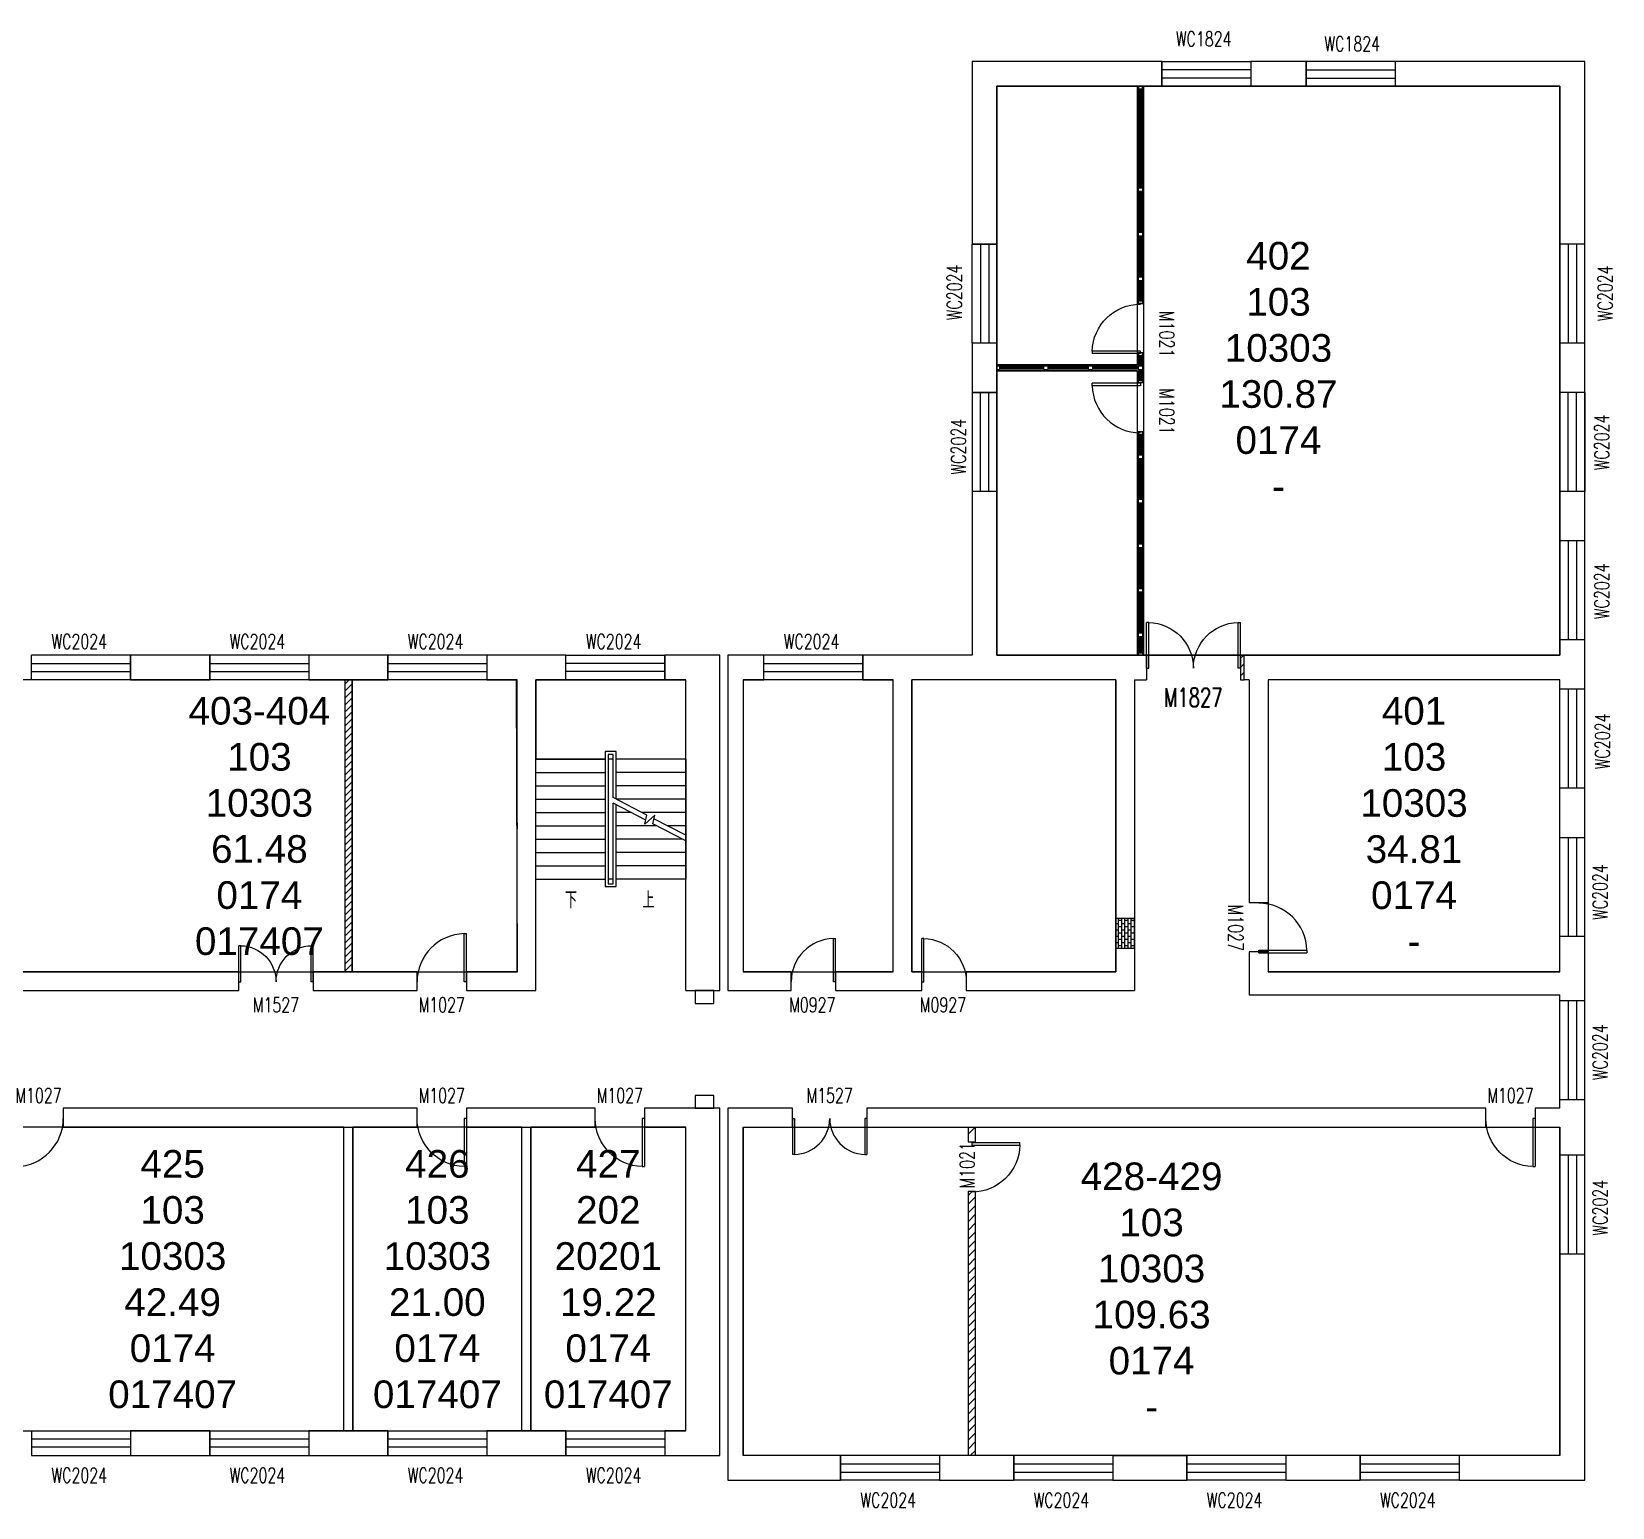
# Model space of a CAD drawing. Header units: millimetres. Extents: x 190226 to 280365, y 237175 to 267009.
# Drawn here: x 248416 to 280365, y 237175 to 267009 of the extents above; entities that cross this region are included whole.
import ezdxf

# ---------------------------------------------------------------- set-up
doc = ezdxf.new("R2010")
doc.units = ezdxf.units.MM
doc.header["$LTSCALE"] = 1000
doc.layers.add('body', color=30, linetype='Continuous', lineweight=15)
for name, color, linetype in [('RM', 4, 'Continuous'), ('RM$', 5, 'Continuous'), ('RM$TXT', 5, 'Continuous')]:
    doc.layers.add(name, color=color, linetype=linetype)
doc.styles.add('_TCH_DIM', font='SIMPLEX', dxfattribs={"bigfont": 'GBCBIG'})
doc.styles.add('_TCH_WINDOW', font='SIMPLEX', dxfattribs={"height": 3.5, "bigfont": 'GBCBIG'})
doc.styles.get("Standard").update_dxf_attribs({"font": 'arial.ttf'})
pattern_1 = [(45, (-10617.27, 25980.93), (-88.388383, 88.388383), [])]

# ---------------------------------------------------------------- blocks, each defined once
blk = doc.blocks.new('$TCHSYS$WIN2D')
for p, q in [((-0.5, 0.5), (0.5, 0.5)), ((-0.5, 0.5), (-0.5, -0.5)), ((0.5, 0.5), (0.5, -0.5)), ((0.5, 0.167), (-0.5, 0.167)), ((0.5, -0.167), (-0.5, -0.167)), ((-0.5, -0.5), (0.5, -0.5))]:
    blk.add_line(p, q)
blk = doc.blocks.new('$DorLib2D$00000001')
for p, q in [((0.45, 0.975), (0.5, 0.975)), ((0.45, 0), (0.45, 0.975)), ((0.5, 0), (0.5, 0.975)), ((0.5, 0), (0.45, 0))]:
    blk.add_line(p, q)
at = {"lineweight": 13}
blk.add_arc((0.475, 0), 0.975, 91.4693, 180, dxfattribs=at)
blk = doc.blocks.new('$DorLib2D$00000002')
for p, q in [((-0.5, 0), (-0.5, 0.4875)), ((-0.475, 0.4875), (-0.5, 0.4875)), ((-0.475, 0), (-0.475, 0.4875)), ((0.475, 0), (0.475, 0.4875)), ((0.475, 0.4875), (0.5, 0.4875)), ((0.5, 0), (0.5, 0.4875)), ((-0.5, 0), (-0.475, 0)), ((0.5, 0), (0.475, 0))]:
    blk.add_line(p, q)
at = {"lineweight": 13}
for centre, start, end in [((-0.4875, 0), 0, 88.53072), ((0.4875, 0), 91.46928, 180)]:
    blk.add_arc(centre, 0.4875, start, end, dxfattribs=at)

msp = doc.modelspace()

# ---------------------------------------------------------------- hatches: boundary and pattern name
at = {"layer": 'body'}
h = msp.add_hatch(dxfattribs=at)
h.set_pattern_fill('普通砖', color=30, scale=50, style=0)
h.set_pattern_definition([(45, (-10617.27, 162142.61), (-88.388383, 88.388383), [])])
h.paths.add_polyline_path([(272926, 254404), (272866, 254404), (272866, 253904), (272926, 253904)])
h = msp.add_hatch(dxfattribs=at)
h.set_pattern_fill('ANSI31', color=30, scale=800, style=0)
h.set_pattern_definition([(45, (-10937.27, 25891.18), (-70.710678, 70.710678), [])])
h.paths.add_polyline_path([(254896, 253904), (254746, 253904), (254746, 248004), (254896, 248004)])
h = msp.add_hatch(dxfattribs=at)
h.set_pattern_fill('AR-B816', color=30, scale=8, angle=90, style=0)
h.set_pattern_definition([(90, (289264.247, 31822.86), (-64, 4e-15), []), (180, (289264.247, 31822.86), (-64, -64), [64, -64])])
h.paths.add_polyline_path([(270326, 248480), (270706, 248480), (270706, 249080), (270326, 249080)])
h = msp.add_hatch(dxfattribs=at)
h.set_pattern_fill('普通砖', color=30, scale=50, style=0)
h.set_pattern_definition(pattern_1)
h.paths.add_polyline_path([(267341, 244864), (267341, 244714), (267491, 244714), (267491, 244864), (267416, 244864)])
h = msp.add_hatch(dxfattribs=at)
h.set_pattern_fill('普通砖', color=30, scale=50, style=0)
h.set_pattern_definition(pattern_1)
h.paths.add_polyline_path([(267491, 238224), (267491, 243564), (267341, 243564), (267341, 238224), (267416, 238224)])

# ---------------------------------------------------------------- linework, layer by layer
at = {"layer": 'body', "color": 30}
for p, q in [((271256, 266404), (267426, 266404)), ((267426, 266404), (267426, 262714)), ((271256, 265904), (271256, 266404)), ((274176, 266404), (273056, 266404)), ((273056, 266404), (273056, 265904)), ((274176, 265904), (274176, 266404)), ((279806, 266404), (275976, 266404)), ((275976, 266404), (275976, 265904)), ((279806, 254214), (279806, 266404)), ((267926, 265904), (271256, 265904)), ((267926, 262714), (267926, 265904)), ((270796, 265854), (270796, 263854)), ((270821, 265854), (270821, 263854)), ((270831, 265854), (270831, 263854)), ((270856, 265854), (270856, 263854)), ((271991, 265904), (271841, 265904)), ((273056, 265904), (274176, 265904)), ((275976, 265904), (279306, 265904)), ((279306, 254404), (279306, 265904)), ((270796, 263774), (270796, 262954)), ((270821, 263774), (270821, 262954)), ((270831, 263774), (270831, 262954)), ((270856, 263774), (270856, 262954)), ((267426, 262714), (267926, 262714)), ((270796, 262874), (270796, 262054)), ((270821, 262874), (270821, 262054)), ((270831, 262874), (270831, 262054)), ((270856, 262874), (270856, 262054)), ((270796, 261974), (270796, 261564)), ((270821, 261974), (270821, 261564)), ((270831, 261974), (270831, 261564)), ((270856, 261974), (270856, 261564)), ((267426, 260714), (267426, 259714)), ((267926, 260714), (267426, 260714)), ((267926, 259714), (267926, 260714)), ((270796, 260464), (270796, 260254)), ((270821, 260464), (270821, 260254)), ((270831, 260464), (270831, 260254)), ((270856, 260464), (270856, 260254)), ((268876, 260244), (267976, 260244)), ((268876, 260219), (267976, 260219)), ((268876, 260209), (267976, 260209)), ((268876, 260184), (267976, 260184)), ((269776, 260244), (268956, 260244)), ((269776, 260219), (268956, 260219)), ((269776, 260209), (268956, 260209)), ((269776, 260184), (268956, 260184)), ((270786, 260244), (269856, 260244)), ((270786, 260219), (269856, 260219)), ((270786, 260209), (269856, 260209)), ((270786, 260184), (269856, 260184)), ((270796, 260174), (270796, 259964)), ((270821, 260174), (270821, 259964)), ((270831, 260174), (270831, 259964)), ((270856, 260174), (270856, 259964)), ((267426, 259714), (267926, 259714)), ((270796, 258866), (270796, 258454)), ((270821, 258866), (270821, 258454)), ((270831, 258866), (270831, 258454)), ((270856, 258866), (270856, 258454)), ((270796, 258374), (270796, 257554)), ((270821, 258374), (270821, 257554)), ((270831, 258374), (270831, 257554)), ((270856, 258374), (270856, 257554)), ((267926, 257714), (267426, 257714)), ((267426, 257714), (267426, 254404)), ((267926, 254404), (267926, 257714)), ((270796, 257474), (270796, 256654)), ((270821, 257474), (270821, 256654)), ((270831, 257474), (270831, 256654)), ((270856, 257474), (270856, 256654)), ((270796, 256574), (270796, 255754)), ((270821, 256574), (270821, 255754)), ((270831, 256574), (270831, 255754)), ((270856, 256574), (270856, 255754)), ((270796, 255674), (270796, 254854)), ((270821, 255674), (270821, 254854)), ((270831, 255674), (270831, 254854)), ((270856, 255674), (270856, 254854)), ((270796, 254774), (270796, 254454)), ((270821, 254774), (270821, 254454)), ((270831, 254774), (270831, 254454)), ((270856, 254774), (270856, 254454)), ((252016, 254404), (250416, 254404)), ((250416, 254404), (250416, 253904)), ((252016, 253904), (252016, 254404)), ((255616, 254404), (254016, 254404)), ((254016, 254404), (254016, 253904)), ((255616, 253904), (255616, 254404)), ((258416, 254404), (257616, 254404)), ((257616, 254404), (257616, 253904)), ((259216, 254404), (258416, 254404)), ((259216, 253904), (259216, 254404)), ((262326, 254404), (261216, 254404)), ((261216, 254404), (261216, 253904)), ((262326, 247624), (262326, 254404)), ((262486, 254404), (262486, 247624)), ((263216, 254404), (262486, 254404)), ((263216, 253904), (263216, 254404)), ((266016, 254404), (265216, 254404)), ((265216, 254404), (265216, 253904)), ((267426, 254404), (266016, 254404)), ((270946, 254404), (267926, 254404)), ((270946, 254404), (270946, 253904)), ((279306, 254404), (272846, 254404)), ((272846, 254404), (272846, 253904)), ((272926, 253904), (272926, 254404)), ((279806, 247814), (279806, 254214)), ((250416, 253904), (252016, 253904)), ((254016, 253904), (255616, 253904)), ((254876, 253904), (254756, 253904)), ((257616, 253904), (258226, 253904)), ((258226, 248004), (258226, 253904)), ((258606, 253904), (259216, 253904)), ((258606, 247624), (258606, 253904)), ((261636, 253904), (258606, 253904)), ((258606, 253904), (258606, 252304)), ((261216, 253904), (261636, 253904)), ((261636, 247624), (261636, 253904)), ((261636, 252304), (261636, 253904)), ((262796, 253904), (262796, 248004)), ((262796, 253904), (263216, 253904)), ((265216, 253904), (265826, 253904)), ((265826, 248004), (265826, 253904)), ((266206, 248004), (266206, 253904)), ((267616, 253904), (266206, 253904)), ((270326, 253904), (267616, 253904)), ((270326, 253904), (270326, 248004)), ((270706, 253904), (270706, 247624)), ((270706, 253904), (270946, 253904)), ((272846, 253904), (272926, 253904)), ((273026, 253904), (272926, 253904)), ((273026, 253904), (273026, 249404)), ((279306, 253904), (273406, 253904)), ((273406, 253904), (273406, 249404)), ((279306, 248004), (279306, 253904)), ((260231, 252454), (260011, 252454)), ((260011, 252454), (260011, 249724)), ((260231, 251495), (260231, 252454)), ((258606, 250765), (258606, 252304)), ((258606, 252304), (260011, 252304)), ((260011, 252304), (258606, 252304)), ((260171, 252394), (260071, 252394)), ((260071, 252394), (260071, 249784)), ((260071, 252304), (260071, 249874)), ((260171, 252304), (260071, 252304)), ((260171, 251526), (260171, 252394)), ((260171, 251526), (260171, 252304)), ((261636, 252304), (260231, 252304)), ((261636, 252304), (260231, 252304)), ((261636, 252304), (261636, 249874)), ((258606, 252034), (260011, 252034)), ((258606, 251764), (260011, 251764)), ((261636, 252034), (260231, 252034)), ((261636, 251764), (260231, 251764)), ((258606, 251494), (260011, 251494)), ((260852, 251172), (260171, 251526)), ((261636, 251494), (260232, 251494)), ((258606, 251224), (260011, 251224)), ((260171, 249874), (260171, 251413)), ((260830, 251071), (260171, 251413)), ((260171, 249784), (260171, 251413)), ((260231, 249724), (260231, 251382)), ((260535, 251224), (260231, 251224)), ((261636, 251224), (260752, 251224)), ((260812, 250989), (260852, 251172)), ((261010, 251171), (260812, 250989)), ((260972, 250997), (261010, 251171)), ((258226, 251014), (258226, 250894)), ((258606, 250954), (260011, 250954)), ((261054, 250954), (260231, 250954)), ((261636, 250652), (260972, 250997)), ((261636, 250765), (260994, 251098)), ((261636, 250954), (261271, 250954)), ((258606, 249874), (258606, 250764)), ((258606, 250684), (260011, 250684)), ((261574, 250684), (260231, 250684)), ((258606, 250414), (260011, 250414)), ((261636, 250414), (260231, 250414)), ((258606, 250144), (260011, 250144)), ((258606, 249874), (260011, 249874)), ((260171, 249874), (260071, 249874)), ((261636, 250144), (260231, 250144)), ((261636, 249874), (260231, 249874)), ((260011, 249724), (260231, 249724)), ((260071, 249784), (260171, 249784)), ((273026, 249404), (273406, 249404)), ((273406, 248404), (273026, 248404)), ((273026, 248404), (273026, 247534)), ((273406, 248404), (273406, 248004)), ((252606, 248004), (247806, 248004)), ((252606, 247624), (252606, 248004)), ((256206, 248004), (254106, 248004)), ((254106, 248004), (254106, 247624)), ((254756, 248004), (254876, 248004)), ((256206, 247624), (256206, 248004)), ((258226, 248004), (257206, 248004)), ((257206, 248004), (257206, 247624)), ((263766, 248004), (262796, 248004)), ((263766, 247624), (263766, 248004)), ((265826, 248004), (264666, 248004)), ((264666, 248004), (264666, 247624)), ((266406, 248004), (266206, 248004)), ((266406, 247624), (266406, 248004)), ((270326, 248004), (267306, 248004)), ((267306, 248004), (267306, 247624)), ((279306, 248004), (273406, 248004)), ((247616, 247624), (252606, 247624)), ((254106, 247624), (256206, 247624)), ((257206, 247624), (258606, 247624)), ((261636, 247624), (262326, 247624)), ((262486, 247624), (263766, 247624)), ((264666, 247624), (266016, 247624)), ((266016, 247624), (266406, 247624)), ((267306, 247624), (270706, 247624)), ((279806, 245054), (279806, 247814)), ((273026, 247534), (279306, 247534)), ((279306, 245244), (279306, 247534)), ((256206, 245244), (249056, 245244)), ((249056, 245244), (249056, 244864)), ((256206, 244864), (256206, 245244)), ((259806, 245244), (257206, 245244)), ((257206, 245244), (257206, 244864)), ((259806, 244864), (259806, 245244)), ((262326, 245244), (260806, 245244)), ((260806, 245244), (260806, 244864)), ((262326, 238224), (262326, 245244)), ((262486, 245244), (262486, 237724)), ((263796, 245244), (262486, 245244)), ((263796, 244864), (263796, 245244)), ((267416, 245244), (265296, 245244)), ((265296, 245244), (265296, 244864)), ((277806, 245244), (267416, 245244)), ((277806, 244864), (277806, 245244)), ((279306, 245244), (278806, 245244)), ((278806, 245244), (278806, 244864)), ((279806, 237724), (279806, 245054)), ((249056, 244864), (256206, 244864)), ((254726, 238724), (254726, 244864)), ((254726, 244864), (254906, 244864)), ((254906, 238724), (254906, 244864)), ((257206, 244864), (259806, 244864)), ((258326, 238724), (258326, 244864)), ((258326, 244864), (258506, 244864)), ((258506, 238724), (258506, 244864)), ((260806, 244864), (261636, 244864)), ((261636, 238724), (261636, 244864)), ((262796, 244864), (262796, 238224)), ((262796, 244864), (263796, 244864)), ((265296, 244864), (267341, 244864)), ((267341, 244864), (277806, 244864)), ((267341, 244864), (267341, 244564)), ((267491, 244564), (267491, 244864)), ((278806, 244864), (279306, 244864)), ((279306, 238224), (279306, 244864)), ((267341, 244564), (267491, 244564)), ((267491, 243564), (267341, 243564)), ((267341, 243564), (267341, 238224)), ((267491, 238224), (267491, 243564)), ((252016, 238724), (250416, 238724)), ((250416, 238724), (250416, 238224)), ((252016, 238224), (252016, 238724)), ((255616, 238724), (254016, 238724)), ((254016, 238724), (254016, 238224)), ((254726, 238724), (254906, 238724)), ((255616, 238224), (255616, 238724)), ((259216, 238724), (257616, 238724)), ((257616, 238724), (257616, 238224)), ((258326, 238724), (258506, 238724)), ((259216, 238224), (259216, 238724)), ((261636, 238724), (261216, 238724)), ((261216, 238724), (261216, 238224)), ((250416, 238224), (252016, 238224)), ((254016, 238224), (255616, 238224)), ((257616, 238224), (259216, 238224)), ((261216, 238224), (262326, 238224)), ((264766, 238224), (262796, 238224)), ((264766, 237724), (264766, 238224)), ((267341, 238224), (266766, 238224)), ((266766, 238224), (266766, 237724)), ((268266, 238224), (267341, 238224)), ((268266, 237724), (268266, 238224)), ((270266, 238224), (271766, 238224)), ((271766, 238224), (270266, 238224)), ((270266, 238224), (270266, 237724)), ((270266, 238224), (271766, 238224)), ((270266, 238224), (271766, 238224)), ((270266, 238224), (271766, 238224)), ((271766, 237724), (271766, 238224)), ((275266, 238224), (273766, 238224)), ((273766, 238224), (273766, 237724)), ((275266, 237724), (275266, 238224)), ((279306, 238224), (277266, 238224)), ((277266, 238224), (277266, 237724)), ((262486, 237724), (264766, 237724)), ((266766, 237724), (267416, 237724)), ((267416, 237724), (268266, 237724)), ((270266, 237724), (271766, 237724)), ((273766, 237724), (275266, 237724)), ((277266, 237724), (279806, 237724))]:
    msp.add_line(p, q, dxfattribs=at)
for points in [[(270886, 261514), (270886, 265904), (270766, 265904), (270766, 261514), (270886, 261514)], [(270786, 265904), (270786, 265864), (270796, 265854), (270856, 265854), (270866, 265864), (270866, 265904)], [(270856, 263774), (270796, 263774), (270786, 263784), (270786, 263844), (270796, 263854), (270856, 263854), (270866, 263844), (270866, 263784)], [(270856, 262874), (270796, 262874), (270786, 262884), (270786, 262944), (270796, 262954), (270856, 262954), (270866, 262944), (270866, 262884)], [(270856, 261974), (270796, 261974), (270786, 261984), (270786, 262044), (270796, 262054), (270856, 262054), (270866, 262044), (270866, 261984)], [(270786, 261514), (270786, 261554), (270796, 261564), (270856, 261564), (270866, 261554), (270866, 261514)], [(270766, 260274), (267926, 260274), (267926, 260154), (270766, 260154), (270766, 259914), (270886, 259914), (270886, 260514), (270766, 260514), (270766, 260274)], [(270786, 260514), (270786, 260474), (270796, 260464), (270856, 260464), (270866, 260474), (270866, 260514)], [(267926, 260254), (267966, 260254), (267976, 260244), (267976, 260184), (267966, 260174), (267926, 260174)], [(268946, 260174), (268886, 260174), (268876, 260184), (268876, 260244), (268886, 260254), (268946, 260254), (268956, 260244), (268956, 260184)], [(269846, 260174), (269786, 260174), (269776, 260184), (269776, 260244), (269786, 260254), (269846, 260254), (269856, 260244), (269856, 260184)], [(270856, 260174), (270796, 260174), (270786, 260184), (270786, 260244), (270796, 260254), (270856, 260254), (270866, 260244), (270866, 260184)], [(270786, 259914), (270786, 259954), (270796, 259964), (270856, 259964), (270866, 259954), (270866, 259914)], [(270886, 254404), (270886, 258916), (270766, 258916), (270766, 254404), (270886, 254404)], [(270786, 258916), (270786, 258876), (270796, 258866), (270856, 258866), (270866, 258876), (270866, 258916)], [(270856, 258374), (270796, 258374), (270786, 258384), (270786, 258444), (270796, 258454), (270856, 258454), (270866, 258444), (270866, 258384)], [(270856, 257474), (270796, 257474), (270786, 257484), (270786, 257544), (270796, 257554), (270856, 257554), (270866, 257544), (270866, 257484)], [(270856, 256574), (270796, 256574), (270786, 256584), (270786, 256644), (270796, 256654), (270856, 256654), (270866, 256644), (270866, 256584)], [(270856, 255674), (270796, 255674), (270786, 255684), (270786, 255744), (270796, 255754), (270856, 255754), (270866, 255744), (270866, 255684)], [(270856, 254774), (270796, 254774), (270786, 254784), (270786, 254844), (270796, 254854), (270856, 254854), (270866, 254844), (270866, 254784)], [(270786, 254404), (270786, 254444), (270796, 254454), (270856, 254454), (270866, 254444), (270866, 254404)], [(254896, 253904), (254746, 253904), (254746, 248004), (254896, 248004)], [(270326, 248480), (270706, 248480), (270706, 249080), (270326, 249080)], [(262206, 247624), (261826, 247624), (261826, 247364), (262206, 247364)], [(262206, 245504), (261826, 245504), (261826, 245244), (262206, 245244)]]:
    msp.add_lwpolyline(points, close=True, dxfattribs=at)
at = {"layer": 'RM'}
for points in [[(267926, 265904), (267926, 260274), (270766, 260274), (270766, 265904)], [(267926, 260154), (267926, 254404), (270766, 254404), (270766, 260154)], [(254891, 253904), (254891, 248004), (258226, 248004), (258226, 253904)], [(262796, 253904), (262796, 248004), (265826, 248004), (265826, 253904)], [(266206, 253904), (266206, 248004), (270326, 248004), (270326, 253904)]]:
    msp.add_lwpolyline(points, close=True, dxfattribs=at)
msp.add_lwpolyline([(270886, 265904), (270886, 254404), (279306, 254404), (279306, 265904), (270886, 265904)], dxfattribs=at)
at = {"layer": 'RM$'}
for points in [[(267926, 265904), (279306, 265904), (279306, 254404), (267926, 254404)], [(247806, 253904), (247806, 248004), (258233, 248004), (258218, 253904)], [(273406, 253904), (273406, 248004), (279306, 248004), (279306, 253904)], [(247806, 244864), (247806, 238724), (254726, 238724), (254726, 244864)], [(254906, 244864), (254906, 238724), (258326, 238724), (258326, 244864)], [(258506, 244864), (258506, 238724), (261636, 238724), (261636, 244864)], [(262796, 244864), (279306, 244864), (279306, 238224), (262796, 238224)]]:
    msp.add_lwpolyline(points, close=True, dxfattribs=at)

# ---------------------------------------------------------------- block references
at = {"layer": 'body', "color": 30}
ref = msp.add_blockref('$TCHSYS$WIN2D', (272156, 266154), dxfattribs=dict(at, xscale=-1800, yscale=-500, zscale=-1800, rotation=180))
ref.add_attrib('A', 'WC1824', (271542, 266712), dxfattribs={"height": 297.5, "style": '_TCH_WINDOW', "width": 0.705882})
ref = msp.add_blockref('$TCHSYS$WIN2D', (275076, 266154), dxfattribs=dict(at, xscale=1800, yscale=-500, zscale=1800, rotation=180))
ref.add_attrib('A', 'WC1824', (274544, 266615), dxfattribs={"height": 297.5, "style": '_TCH_WINDOW', "width": 0.705882})
ref = msp.add_blockref('$TCHSYS$WIN2D', (267676, 261714), dxfattribs=dict(at, xscale=-2000, yscale=500, zscale=-2000, rotation=270))
ref.add_attrib('A', 'WC2024', (267214, 261175), dxfattribs={"height": 297.5, "rotation": 90, "style": '_TCH_WINDOW', "width": 0.705882})
ref = msp.add_blockref('$TCHSYS$WIN2D', (279556, 261714), dxfattribs=dict(at, xscale=2000, yscale=-500, zscale=2000, rotation=90))
ref.add_attrib('A', 'WC2024', (280365, 261157), dxfattribs={"height": 297.5, "rotation": 90, "style": '_TCH_WINDOW', "width": 0.705882})
ref = msp.add_blockref('$DorLib2D$00000001', (270826, 260999), dxfattribs=dict(at, xscale=-1000, yscale=1000, zscale=1000, rotation=90))
ref.add_attrib('A', 'M1021', (271211, 261360), dxfattribs={"height": 297.5, "rotation": 270, "style": '_TCH_WINDOW', "width": 0.705882})
ref = msp.add_blockref('$DorLib2D$00000001', (270826, 259399), dxfattribs=dict(at, xscale=1000, yscale=1000, zscale=1000, rotation=90))
ref.add_attrib('A', 'M1021', (271211, 259798), dxfattribs={"height": 297.5, "rotation": 270, "style": '_TCH_WINDOW', "width": 0.705882})
ref = msp.add_blockref('$TCHSYS$WIN2D', (267676, 258714), dxfattribs=dict(at, xscale=2000, yscale=500, zscale=2000, rotation=270))
ref.add_attrib('A', 'WC2024', (267297, 258056), dxfattribs={"height": 297.5, "rotation": 90, "style": '_TCH_WINDOW', "width": 0.705882})
ref = msp.add_blockref('$TCHSYS$WIN2D', (279556, 258714), dxfattribs=dict(at, xscale=-2000, yscale=-500, zscale=-2000, rotation=90))
ref.add_attrib('A', 'WC2024', (280300, 258143), dxfattribs={"height": 297.5, "rotation": 90, "style": '_TCH_WINDOW', "width": 0.705882})
ref = msp.add_blockref('$TCHSYS$WIN2D', (279556, 255714), dxfattribs=dict(at, xscale=2000, yscale=-500, zscale=2000, rotation=90))
ref.add_attrib('A', 'WC2024', (280300, 255133), dxfattribs={"height": 297.5, "rotation": 90, "style": '_TCH_WINDOW', "width": 0.705882})
ref = msp.add_blockref('$DorLib2D$00000002', (271896, 254139), dxfattribs=dict(at, xscale=1900, yscale=-1900, zscale=1900, rotation=180))
ref.add_attrib('A', 'M1827', (271300, 253362), dxfattribs={"height": 376.8, "style": '_TCH_WINDOW', "width": 0.705882})
ref = msp.add_blockref('$TCHSYS$WIN2D', (249416, 254154), dxfattribs=dict(at, xscale=2000, yscale=500, zscale=2000, rotation=180))
ref.add_attrib('A', 'WC2024', (248816, 254530), dxfattribs={"height": 297.5, "style": '_TCH_WINDOW', "width": 0.705882})
ref = msp.add_blockref('$TCHSYS$WIN2D', (253016, 254154), dxfattribs=dict(at, xscale=2000, yscale=-500, zscale=2000, rotation=180))
ref.add_attrib('A', 'WC2024', (252416, 254530), dxfattribs={"height": 297.5, "style": '_TCH_WINDOW', "width": 0.705882})
ref = msp.add_blockref('$TCHSYS$WIN2D', (256616, 254154), dxfattribs=dict(at, xscale=2000, yscale=-500, zscale=2000, rotation=180))
ref.add_attrib('A', 'WC2024', (256016, 254530), dxfattribs={"height": 297.5, "style": '_TCH_WINDOW', "width": 0.705882})
ref = msp.add_blockref('$TCHSYS$WIN2D', (260216, 254154), dxfattribs=dict(at, xscale=-2000, yscale=500, zscale=-2000, rotation=180))
ref.add_attrib('A', 'WC2024', (259616, 254530), dxfattribs={"height": 297.5, "style": '_TCH_WINDOW', "width": 0.705882})
ref = msp.add_blockref('$TCHSYS$WIN2D', (264216, 254154), dxfattribs=dict(at, xscale=2000, yscale=500, zscale=2000, rotation=180.0000000000004))
ref.add_attrib('A', 'WC2024', (263616, 254530), dxfattribs={"height": 297.5, "style": '_TCH_WINDOW', "width": 0.705882})
ref = msp.add_blockref('$TCHSYS$WIN2D', (279556, 252714), dxfattribs=dict(at, xscale=2000, yscale=-500, zscale=2000, rotation=90))
ref.add_attrib('A', 'WC2024', (280312, 252099), dxfattribs={"height": 297.5, "rotation": 90, "style": '_TCH_WINDOW', "width": 0.705882})
ref = msp.add_blockref('$TCHSYS$WIN2D', (279556, 249714), dxfattribs=dict(at, xscale=2000, yscale=-500, zscale=2000, rotation=90))
ref.add_attrib('A', 'WC2024', (280264, 249052), dxfattribs={"height": 297.5, "rotation": 90, "style": '_TCH_WINDOW', "width": 0.705882})
ref = msp.add_blockref('$DorLib2D$00000001', (273216, 248889), dxfattribs=dict(at, xscale=-1000, yscale=-1000, zscale=-1000, rotation=90))
ref.add_attrib('A', 'M1027', (272602, 249359), dxfattribs={"height": 297.5, "rotation": 270, "style": '_TCH_WINDOW', "width": 0.705882})
ref = msp.add_blockref('$DorLib2D$00000001', (256706, 247799), dxfattribs=dict(at, xscale=-1000, yscale=-1000, zscale=-1000, rotation=180))
ref.add_attrib('A', 'M1027', (256236, 247185), dxfattribs={"height": 297.5, "style": '_TCH_WINDOW', "width": 0.705882})
ref = msp.add_blockref('$DorLib2D$00000001', (264216, 247799), dxfattribs=dict(at, xscale=-900, yscale=-900, zscale=-900, rotation=180))
ref.add_attrib('A', 'M0927', (263726, 247185), dxfattribs={"height": 297.5, "style": '_TCH_WINDOW', "width": 0.705882})
ref = msp.add_blockref('$DorLib2D$00000001', (266856, 247799), dxfattribs=dict(at, xscale=900, yscale=-900, zscale=900, rotation=180))
ref.add_attrib('A', 'M0927', (266366, 247185), dxfattribs={"height": 297.5, "style": '_TCH_WINDOW', "width": 0.705882})
ref = msp.add_blockref('$DorLib2D$00000002', (253356, 247799), dxfattribs=dict(at, xscale=-1500, yscale=1500, zscale=1500))
ref.add_attrib('A', 'M1527', (252886, 247185), dxfattribs={"height": 297.5, "style": '_TCH_WINDOW', "width": 0.705882})
ref = msp.add_blockref('$TCHSYS$WIN2D', (279556, 246414), dxfattribs=dict(at, xscale=2000, yscale=-500, zscale=2000, rotation=90))
ref.add_attrib('A', 'WC2024', (280264, 245814), dxfattribs={"height": 297.5, "rotation": 90, "style": '_TCH_WINDOW', "width": 0.705882})
ref = msp.add_blockref('$DorLib2D$00000001', (248556, 245039), dxfattribs=dict(at, xscale=1000, yscale=1000, zscale=1000, rotation=180))
ref.add_attrib('A', 'M1027', (248086, 245355), dxfattribs={"height": 297.5, "style": '_TCH_WINDOW', "width": 0.705882})
ref = msp.add_blockref('$DorLib2D$00000001', (256706, 245039), dxfattribs=dict(at, xscale=-1000, yscale=1000, zscale=-1000, rotation=180))
ref.add_attrib('A', 'M1027', (256236, 245355), dxfattribs={"height": 297.5, "style": '_TCH_WINDOW', "width": 0.705882})
ref = msp.add_blockref('$DorLib2D$00000001', (260306, 245039), dxfattribs=dict(at, xscale=-1000, yscale=1000, zscale=-1000, rotation=180))
ref.add_attrib('A', 'M1027', (259836, 245355), dxfattribs={"height": 297.5, "style": '_TCH_WINDOW', "width": 0.705882})
ref = msp.add_blockref('$DorLib2D$00000002', (264546, 245039), dxfattribs=dict(at, xscale=1500, yscale=1500, zscale=1500, rotation=180))
ref.add_attrib('A', 'M1527', (264076, 245355), dxfattribs={"height": 297.5, "style": '_TCH_WINDOW', "width": 0.705882})
ref = msp.add_blockref('$DorLib2D$00000001', (278306, 245039), dxfattribs=dict(at, xscale=-1000, yscale=1000, zscale=-1000, rotation=180))
ref.add_attrib('A', 'M1027', (277836, 245355), dxfattribs={"height": 297.5, "style": '_TCH_WINDOW', "width": 0.705882})
ref = msp.add_blockref('$DorLib2D$00000001', (267416, 244049), dxfattribs=dict(at, xscale=-1000, yscale=1000, zscale=-1000, rotation=270))
ref.add_attrib('A', 'M1021', (267472, 243624), dxfattribs={"height": 297.5, "rotation": 90, "style": '_TCH_WINDOW', "width": 0.705882})
ref = msp.add_blockref('$TCHSYS$WIN2D', (279556, 243294), dxfattribs=dict(at, xscale=2000, yscale=-500, zscale=2000, rotation=90))
ref.add_attrib('A', 'WC2024', (280264, 242672), dxfattribs={"height": 297.5, "rotation": 90, "style": '_TCH_WINDOW', "width": 0.705882})
ref = msp.add_blockref('$TCHSYS$WIN2D', (249416, 238474), dxfattribs=dict(at, xscale=2000, yscale=500, zscale=2000))
ref.add_attrib('A', 'WC2024', (248816, 237675), dxfattribs={"height": 297.5, "style": '_TCH_WINDOW', "width": 0.705882})
ref = msp.add_blockref('$TCHSYS$WIN2D', (253016, 238474), dxfattribs=dict(at, xscale=2000, yscale=500, zscale=2000))
ref.add_attrib('A', 'WC2024', (252416, 237675), dxfattribs={"height": 297.5, "style": '_TCH_WINDOW', "width": 0.705882})
ref = msp.add_blockref('$TCHSYS$WIN2D', (256616, 238474), dxfattribs=dict(at, xscale=2000, yscale=500, zscale=2000))
ref.add_attrib('A', 'WC2024', (256016, 237675), dxfattribs={"height": 297.5, "style": '_TCH_WINDOW', "width": 0.705882})
ref = msp.add_blockref('$TCHSYS$WIN2D', (260216, 238474), dxfattribs=dict(at, xscale=2000, yscale=500, zscale=2000))
ref.add_attrib('A', 'WC2024', (259616, 237675), dxfattribs={"height": 297.5, "style": '_TCH_WINDOW', "width": 0.705882})
ref = msp.add_blockref('$TCHSYS$WIN2D', (265766, 237974), dxfattribs=dict(at, xscale=-2000, yscale=500, zscale=-2000))
ref.add_attrib('A', 'WC2024', (265166, 237175), dxfattribs={"height": 297.5, "style": '_TCH_WINDOW', "width": 0.705882})
ref = msp.add_blockref('$TCHSYS$WIN2D', (269266, 237974), dxfattribs=dict(at, xscale=-2000, yscale=500, zscale=-2000))
ref.add_attrib('A', 'WC2024', (268666, 237175), dxfattribs={"height": 297.5, "style": '_TCH_WINDOW', "width": 0.705882})
ref = msp.add_blockref('$TCHSYS$WIN2D', (272766, 237974), dxfattribs=dict(at, xscale=-2000, yscale=500, zscale=-2000))
ref.add_attrib('A', 'WC2024', (272166, 237175), dxfattribs={"height": 297.5, "style": '_TCH_WINDOW', "width": 0.705882})
ref = msp.add_blockref('$TCHSYS$WIN2D', (276266, 237974), dxfattribs=dict(at, xscale=-2000, yscale=500, zscale=-2000))
ref.add_attrib('A', 'WC2024', (275666, 237175), dxfattribs={"height": 297.5, "style": '_TCH_WINDOW', "width": 0.705882})

# ---------------------------------------------------------------- texts
at = {"layer": 'body', "color": 30, "style": '_TCH_DIM'}
for s, p in [('下', (259198, 249284)), ('下', (259198, 249284)), ('下', (259198, 249284)), ('下', (259198, 249284)), ('下', (259198, 249284)), ('上', (260762, 249284)), ('上', (260762, 249284)), ('上', (260762, 249284)), ('上', (260762, 249284)), ('上', (260762, 249284))]:
    msp.add_text(s, height=338, dxfattribs=at).set_placement(p)
at = {"layer": 'RM$TXT', "char_height": 558.8, "attachment_point": 8}
for s, insert in [('402^M^J103^M^J10303^M^J130.87^M^J0174^M^J-^M^J', (273616, 257541)), ('403-404^M^J103^M^J10303^M^J61.48^M^J0174^M^J017407^M^J', (253019, 248335)), ('401^M^J103^M^J10303^M^J34.81^M^J0174^M^J-^M^J', (276356, 248341)), ('425^M^J103^M^J10303^M^J42.49^M^J0174^M^J017407^M^J', (251266, 239175)), ('426^M^J103^M^J10303^M^J21.00^M^J0174^M^J017407^M^J', (256616, 239175)), ('427^M^J202^M^J20201^M^J19.22^M^J0174^M^J017407^M^J', (260071, 239175)), ('428-429^M^J103^M^J10303^M^J109.63^M^J0174^M^J-^M^J', (271051, 238931))]:
    msp.add_mtext(s, dxfattribs=dict(at, insert=insert))

doc.saveas('drawing.dxf')
